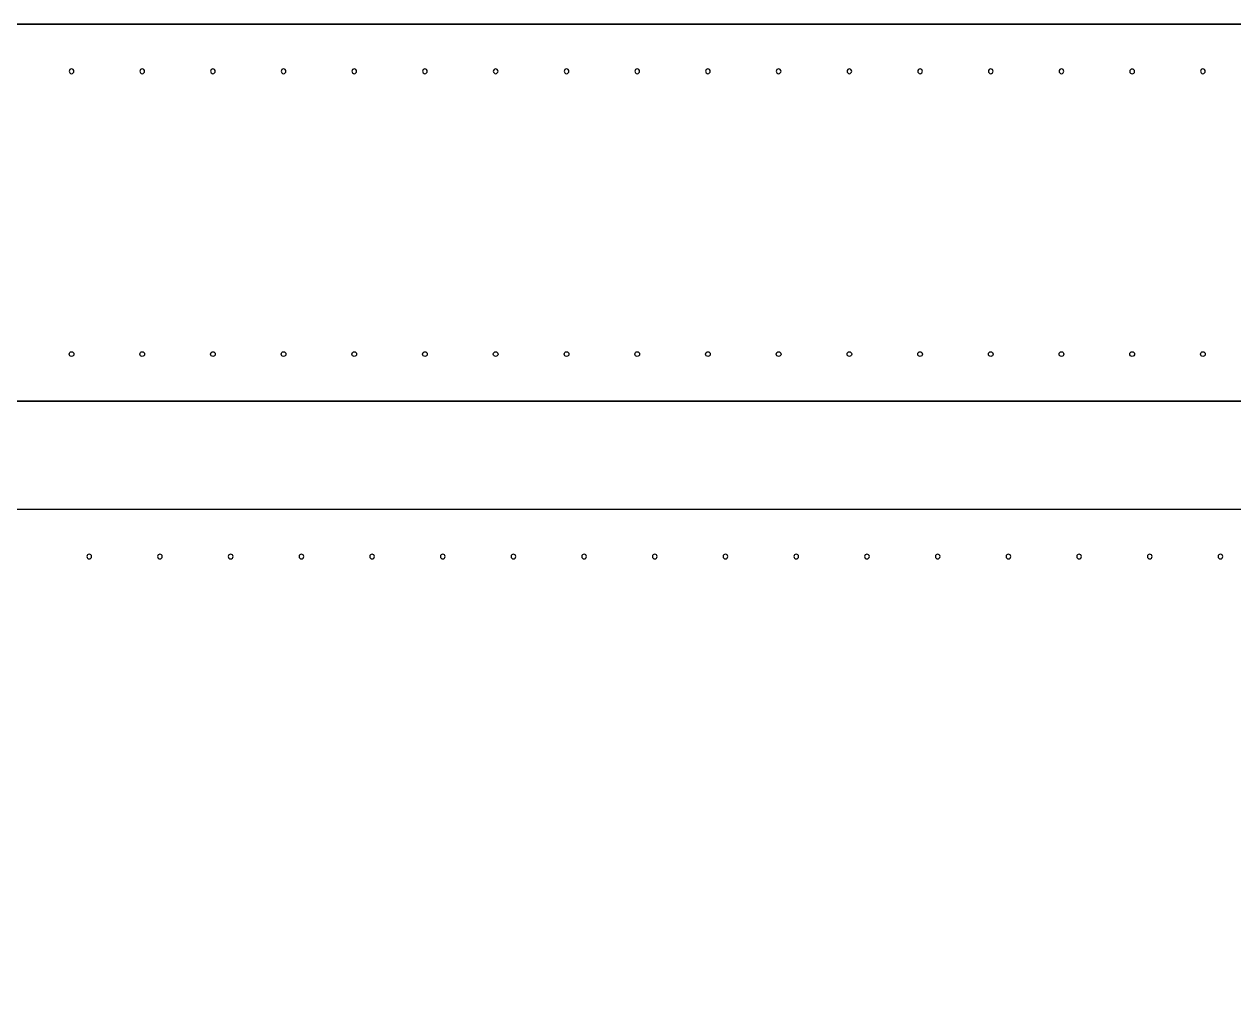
# Model space of a CAD drawing. Extents: x 21 to 1186, y -416 to -7.
# Drawn here: x 660.4 to 788.7, y -109.2 to -7 of the extents above; entities that cross this region are included whole.
import ezdxf

# ---------------------------------------------------------------- set-up
doc = ezdxf.new("R2010")
doc.units = 0
doc.header["$MEASUREMENT"] = 0
doc.layers.add('CORK_OR_OUTER', color=7, linetype='CONTINUOUS')
doc.layers.add('WOOL_FELT_OR_INNER', color=7, linetype='CONTINUOUS')

# ---------------------------------------------------------------- blocks, each defined once
blk = doc.blocks.new('BLOCK_2')
at = {"layer": 'CORK_OR_OUTER', "color": 1}
blk.add_open_spline([(569.74, -388.44), (569.74, -388.44), (569.74, -388.44), (569.74, -388.44), (558.7, -388.44), (549.74, -379.3), (549.74, -368.25), (549.74, -368.25), (549.75, -368.25), (549.75, -368.25), (549.75, -368.25), (549.74, -368.25), (549.74, -368.25), (549.74, -368.25), (549.75, -78.63), (549.75, -78.63), (549.75, -78.63), (549.74, -78.63), (549.74, -78.63), (549.74, -67.58), (558.7, -58.44), (569.74, -58.44), (569.74, -58.44), (569.74, -58.44), (569.74, -58.44), (569.74, -58.44), (779.75, -58.44), (779.75, -58.44), (779.75, -58.44), (819.75, -58.44), (819.75, -58.44), (819.75, -58.44), (909.75, -58.44), (909.75, -58.44), (931.84, -58.44), (949.75, -76.35), (949.75, -98.44), (949.75, -98.44), (949.75, -348.44), (949.75, -348.44), (949.75, -370.53), (931.84, -388.44), (909.75, -388.44), (909.75, -388.44), (819.75, -388.44), (819.75, -388.44), (819.75, -388.44), (779.75, -388.44), (779.75, -388.44), (779.75, -388.44), (569.74, -388.44), (569.74, -388.44)], degree=3, knots=[0, 0, 0, 0, 1, 1, 1, 2, 2, 2, 3, 3, 3, 4, 4, 4, 5, 5, 5, 6, 6, 6, 7, 7, 7, 8, 8, 8, 9, 9, 9, 10, 10, 10, 11, 11, 11, 12, 12, 12, 13, 13, 13, 14, 14, 14, 15, 15, 15, 16, 16, 16, 17, 17, 17, 17], dxfattribs=at)
at = {"layer": 'CORK_OR_OUTER', "color": 223}
for points in [[(667.53, -63.44), (667.53, -63.58), (667.41, -63.69), (667.28, -63.69), (667.14, -63.69), (667.03, -63.58), (667.03, -63.44), (667.03, -63.3), (667.14, -63.19), (667.28, -63.19), (667.41, -63.19), (667.53, -63.3), (667.53, -63.44)], [(675.03, -63.44), (675.03, -63.58), (674.92, -63.69), (674.78, -63.69), (674.64, -63.69), (674.53, -63.58), (674.53, -63.44), (674.53, -63.3), (674.64, -63.19), (674.78, -63.19), (674.92, -63.19), (675.03, -63.3), (675.03, -63.44)], [(682.53, -63.44), (682.53, -63.58), (682.42, -63.69), (682.28, -63.69), (682.14, -63.69), (682.03, -63.58), (682.03, -63.44), (682.03, -63.3), (682.14, -63.19), (682.28, -63.19), (682.42, -63.19), (682.53, -63.3), (682.53, -63.44)], [(690.03, -63.44), (690.03, -63.58), (689.92, -63.69), (689.78, -63.69), (689.64, -63.69), (689.53, -63.58), (689.53, -63.44), (689.53, -63.3), (689.64, -63.19), (689.78, -63.19), (689.92, -63.19), (690.03, -63.3), (690.03, -63.44)], [(697.53, -63.44), (697.53, -63.58), (697.42, -63.69), (697.28, -63.69), (697.14, -63.69), (697.03, -63.58), (697.03, -63.44), (697.03, -63.3), (697.14, -63.19), (697.28, -63.19), (697.42, -63.19), (697.53, -63.3), (697.53, -63.44)], [(705.03, -63.44), (705.03, -63.58), (704.92, -63.69), (704.78, -63.69), (704.64, -63.69), (704.53, -63.58), (704.53, -63.44), (704.53, -63.3), (704.64, -63.19), (704.78, -63.19), (704.92, -63.19), (705.03, -63.3), (705.03, -63.44)], [(712.52, -63.44), (712.52, -63.58), (712.41, -63.69), (712.27, -63.69), (712.14, -63.69), (712.02, -63.58), (712.02, -63.44), (712.02, -63.3), (712.14, -63.19), (712.27, -63.19), (712.41, -63.19), (712.52, -63.3), (712.52, -63.44)], [(720.02, -63.44), (720.02, -63.58), (719.91, -63.69), (719.77, -63.69), (719.63, -63.69), (719.52, -63.58), (719.52, -63.44), (719.52, -63.3), (719.63, -63.19), (719.77, -63.19), (719.91, -63.19), (720.02, -63.3), (720.02, -63.44)], [(727.52, -63.44), (727.52, -63.58), (727.41, -63.69), (727.27, -63.69), (727.13, -63.69), (727.02, -63.58), (727.02, -63.44), (727.02, -63.3), (727.13, -63.19), (727.27, -63.19), (727.41, -63.19), (727.52, -63.3), (727.52, -63.44)], [(735.02, -63.44), (735.02, -63.58), (734.91, -63.69), (734.77, -63.69), (734.63, -63.69), (734.52, -63.58), (734.52, -63.44), (734.52, -63.3), (734.63, -63.19), (734.77, -63.19), (734.91, -63.19), (735.02, -63.3), (735.02, -63.44)], [(742.52, -63.44), (742.52, -63.58), (742.41, -63.69), (742.27, -63.69), (742.13, -63.69), (742.02, -63.58), (742.02, -63.44), (742.02, -63.3), (742.13, -63.19), (742.27, -63.19), (742.41, -63.19), (742.52, -63.3), (742.52, -63.44)], [(750.03, -63.44), (750.03, -63.58), (749.91, -63.69), (749.78, -63.69), (749.64, -63.69), (749.53, -63.58), (749.53, -63.44), (749.53, -63.3), (749.64, -63.19), (749.78, -63.19), (749.91, -63.19), (750.03, -63.3), (750.03, -63.44)], [(757.53, -63.44), (757.53, -63.58), (757.41, -63.69), (757.28, -63.69), (757.14, -63.69), (757.03, -63.58), (757.03, -63.44), (757.03, -63.3), (757.14, -63.19), (757.28, -63.19), (757.41, -63.19), (757.53, -63.3), (757.53, -63.44)], [(765.03, -63.44), (765.03, -63.58), (764.91, -63.69), (764.78, -63.69), (764.64, -63.69), (764.53, -63.58), (764.53, -63.44), (764.53, -63.3), (764.64, -63.19), (764.78, -63.19), (764.91, -63.19), (765.03, -63.3), (765.03, -63.44)], [(772.53, -63.44), (772.53, -63.58), (772.41, -63.69), (772.28, -63.69), (772.14, -63.69), (772.03, -63.58), (772.03, -63.44), (772.03, -63.3), (772.14, -63.19), (772.28, -63.19), (772.41, -63.19), (772.53, -63.3), (772.53, -63.44)], [(780.02, -63.44), (780.02, -63.58), (779.91, -63.69), (779.77, -63.69), (779.64, -63.69), (779.52, -63.58), (779.52, -63.44), (779.52, -63.3), (779.64, -63.19), (779.77, -63.19), (779.91, -63.19), (780.02, -63.3), (780.02, -63.44)], [(787.52, -63.44), (787.52, -63.58), (787.41, -63.69), (787.27, -63.69), (787.14, -63.69), (787.02, -63.58), (787.02, -63.44), (787.02, -63.3), (787.14, -63.19), (787.27, -63.19), (787.41, -63.19), (787.52, -63.3), (787.52, -63.44)]]:
    blk.add_open_spline(points, degree=3, knots=[0, 0, 0, 0, 1, 1, 1, 2, 2, 2, 3, 3, 3, 4, 4, 4, 4], dxfattribs=at)
blk = doc.blocks.new('BLOCK_8')
at = {"layer": 'WOOL_FELT_OR_INNER', "color": 1}
blk.add_open_spline([(569.74, -388.44), (569.74, -388.44), (569.74, -388.44), (569.74, -388.44), (558.7, -388.44), (549.74, -379.3), (549.74, -368.25), (549.74, -368.25), (549.75, -368.25), (549.75, -368.25), (549.75, -368.25), (549.74, -368.25), (549.74, -368.25), (549.74, -368.25), (549.75, -78.63), (549.75, -78.63), (549.75, -78.63), (549.74, -78.63), (549.74, -78.63), (549.74, -67.58), (558.7, -58.44), (569.74, -58.44), (569.74, -58.44), (569.74, -58.44), (569.74, -58.44), (569.74, -58.44), (779.75, -58.44), (779.75, -58.44), (779.75, -58.44), (819.75, -58.44), (819.75, -58.44), (819.75, -58.44), (909.75, -58.44), (909.75, -58.44), (931.84, -58.44), (949.75, -76.35), (949.75, -98.44), (949.75, -98.44), (949.75, -348.44), (949.75, -348.44), (949.75, -370.53), (931.84, -388.44), (909.75, -388.44), (909.75, -388.44), (819.75, -388.44), (819.75, -388.44), (819.75, -388.44), (779.75, -388.44), (779.75, -388.44), (779.75, -388.44), (569.74, -388.44), (569.74, -388.44)], degree=3, knots=[0, 0, 0, 0, 1, 1, 1, 2, 2, 2, 3, 3, 3, 4, 4, 4, 5, 5, 5, 6, 6, 6, 7, 7, 7, 8, 8, 8, 9, 9, 9, 10, 10, 10, 11, 11, 11, 12, 12, 12, 13, 13, 13, 14, 14, 14, 15, 15, 15, 16, 16, 16, 17, 17, 17, 17], dxfattribs=at)
at = {"layer": 'WOOL_FELT_OR_INNER', "color": 223}
for points in [[(667.53, -63.44), (667.53, -63.58), (667.41, -63.69), (667.28, -63.69), (667.14, -63.69), (667.03, -63.58), (667.03, -63.44), (667.03, -63.3), (667.14, -63.19), (667.28, -63.19), (667.41, -63.19), (667.53, -63.3), (667.53, -63.44)], [(675.03, -63.44), (675.03, -63.58), (674.92, -63.69), (674.78, -63.69), (674.64, -63.69), (674.53, -63.58), (674.53, -63.44), (674.53, -63.3), (674.64, -63.19), (674.78, -63.19), (674.92, -63.19), (675.03, -63.3), (675.03, -63.44)], [(682.53, -63.44), (682.53, -63.58), (682.42, -63.69), (682.28, -63.69), (682.14, -63.69), (682.03, -63.58), (682.03, -63.44), (682.03, -63.3), (682.14, -63.19), (682.28, -63.19), (682.42, -63.19), (682.53, -63.3), (682.53, -63.44)], [(690.03, -63.44), (690.03, -63.58), (689.92, -63.69), (689.78, -63.69), (689.64, -63.69), (689.53, -63.58), (689.53, -63.44), (689.53, -63.3), (689.64, -63.19), (689.78, -63.19), (689.92, -63.19), (690.03, -63.3), (690.03, -63.44)], [(697.53, -63.44), (697.53, -63.58), (697.42, -63.69), (697.28, -63.69), (697.14, -63.69), (697.03, -63.58), (697.03, -63.44), (697.03, -63.3), (697.14, -63.19), (697.28, -63.19), (697.42, -63.19), (697.53, -63.3), (697.53, -63.44)], [(705.03, -63.44), (705.03, -63.58), (704.92, -63.69), (704.78, -63.69), (704.64, -63.69), (704.53, -63.58), (704.53, -63.44), (704.53, -63.3), (704.64, -63.19), (704.78, -63.19), (704.92, -63.19), (705.03, -63.3), (705.03, -63.44)], [(712.52, -63.44), (712.52, -63.58), (712.41, -63.69), (712.27, -63.69), (712.14, -63.69), (712.02, -63.58), (712.02, -63.44), (712.02, -63.3), (712.14, -63.19), (712.27, -63.19), (712.41, -63.19), (712.52, -63.3), (712.52, -63.44)], [(720.02, -63.44), (720.02, -63.58), (719.91, -63.69), (719.77, -63.69), (719.63, -63.69), (719.52, -63.58), (719.52, -63.44), (719.52, -63.3), (719.63, -63.19), (719.77, -63.19), (719.91, -63.19), (720.02, -63.3), (720.02, -63.44)], [(727.52, -63.44), (727.52, -63.58), (727.41, -63.69), (727.27, -63.69), (727.13, -63.69), (727.02, -63.58), (727.02, -63.44), (727.02, -63.3), (727.13, -63.19), (727.27, -63.19), (727.41, -63.19), (727.52, -63.3), (727.52, -63.44)], [(735.02, -63.44), (735.02, -63.58), (734.91, -63.69), (734.77, -63.69), (734.63, -63.69), (734.52, -63.58), (734.52, -63.44), (734.52, -63.3), (734.63, -63.19), (734.77, -63.19), (734.91, -63.19), (735.02, -63.3), (735.02, -63.44)], [(742.52, -63.44), (742.52, -63.58), (742.41, -63.69), (742.27, -63.69), (742.13, -63.69), (742.02, -63.58), (742.02, -63.44), (742.02, -63.3), (742.13, -63.19), (742.27, -63.19), (742.41, -63.19), (742.52, -63.3), (742.52, -63.44)], [(750.03, -63.44), (750.03, -63.58), (749.91, -63.69), (749.78, -63.69), (749.64, -63.69), (749.53, -63.58), (749.53, -63.44), (749.53, -63.3), (749.64, -63.19), (749.78, -63.19), (749.91, -63.19), (750.03, -63.3), (750.03, -63.44)], [(757.53, -63.44), (757.53, -63.58), (757.41, -63.69), (757.28, -63.69), (757.14, -63.69), (757.03, -63.58), (757.03, -63.44), (757.03, -63.3), (757.14, -63.19), (757.28, -63.19), (757.41, -63.19), (757.53, -63.3), (757.53, -63.44)], [(765.03, -63.44), (765.03, -63.58), (764.91, -63.69), (764.78, -63.69), (764.64, -63.69), (764.53, -63.58), (764.53, -63.44), (764.53, -63.3), (764.64, -63.19), (764.78, -63.19), (764.91, -63.19), (765.03, -63.3), (765.03, -63.44)], [(772.53, -63.44), (772.53, -63.58), (772.41, -63.69), (772.28, -63.69), (772.14, -63.69), (772.03, -63.58), (772.03, -63.44), (772.03, -63.3), (772.14, -63.19), (772.28, -63.19), (772.41, -63.19), (772.53, -63.3), (772.53, -63.44)], [(780.02, -63.44), (780.02, -63.58), (779.91, -63.69), (779.77, -63.69), (779.64, -63.69), (779.52, -63.58), (779.52, -63.44), (779.52, -63.3), (779.64, -63.19), (779.77, -63.19), (779.91, -63.19), (780.02, -63.3), (780.02, -63.44)], [(787.52, -63.44), (787.52, -63.58), (787.41, -63.69), (787.27, -63.69), (787.14, -63.69), (787.02, -63.58), (787.02, -63.44), (787.02, -63.3), (787.14, -63.19), (787.27, -63.19), (787.41, -63.19), (787.52, -63.3), (787.52, -63.44)]]:
    blk.add_open_spline(points, degree=3, knots=[0, 0, 0, 0, 1, 1, 1, 2, 2, 2, 3, 3, 3, 4, 4, 4, 4], dxfattribs=at)

msp = doc.modelspace()

# ---------------------------------------------------------------- linework, layer by layer
at = {"layer": 'CORK_OR_OUTER', "color": 83}
for points in [[(1181.63, -46.97), (420.52, -46.97), (420.52, -6.97), (1181.63, -6.97), (1181.63, -46.97)], [(1181.63, -6.97), (420.52, -6.97), (420.52, -46.97), (1181.63, -46.97), (1181.63, -6.97)]]:
    msp.add_lwpolyline(points, dxfattribs=at)
at = {"layer": 'CORK_OR_OUTER', "color": 1}
for points in [[(665.15, -11.97), (665.15, -11.83), (665.26, -11.72), (665.4, -11.72), (665.54, -11.72), (665.65, -11.83), (665.65, -11.97), (665.65, -12.11), (665.54, -12.22), (665.4, -12.22), (665.26, -12.22), (665.15, -12.11), (665.15, -11.97)], [(672.65, -11.97), (672.65, -11.83), (672.76, -11.72), (672.9, -11.72), (673.04, -11.72), (673.15, -11.83), (673.15, -11.97), (673.15, -12.11), (673.04, -12.22), (672.9, -12.22), (672.76, -12.22), (672.65, -12.11), (672.65, -11.97)], [(680.15, -11.97), (680.15, -11.83), (680.26, -11.72), (680.4, -11.72), (680.54, -11.72), (680.65, -11.83), (680.65, -11.97), (680.65, -12.11), (680.54, -12.22), (680.4, -12.22), (680.26, -12.22), (680.15, -12.11), (680.15, -11.97)], [(687.64, -11.97), (687.64, -11.83), (687.76, -11.72), (687.89, -11.72), (688.03, -11.72), (688.14, -11.83), (688.14, -11.97), (688.14, -12.11), (688.03, -12.22), (687.89, -12.22), (687.76, -12.22), (687.64, -12.11), (687.64, -11.97)], [(695.14, -11.97), (695.14, -11.83), (695.26, -11.72), (695.39, -11.72), (695.53, -11.72), (695.64, -11.83), (695.64, -11.97), (695.64, -12.11), (695.53, -12.22), (695.39, -12.22), (695.26, -12.22), (695.14, -12.11), (695.14, -11.97)], [(702.64, -11.97), (702.64, -11.83), (702.76, -11.72), (702.89, -11.72), (703.03, -11.72), (703.14, -11.83), (703.14, -11.97), (703.14, -12.11), (703.03, -12.22), (702.89, -12.22), (702.76, -12.22), (702.64, -12.11), (702.64, -11.97)], [(710.14, -11.97), (710.14, -11.83), (710.26, -11.72), (710.39, -11.72), (710.53, -11.72), (710.64, -11.83), (710.64, -11.97), (710.64, -12.11), (710.53, -12.22), (710.39, -12.22), (710.26, -12.22), (710.14, -12.11), (710.14, -11.97)], [(717.66, -11.97), (717.66, -11.83), (717.77, -11.72), (717.91, -11.72), (718.05, -11.72), (718.16, -11.83), (718.16, -11.97), (718.16, -12.11), (718.05, -12.22), (717.91, -12.22), (717.77, -12.22), (717.66, -12.11), (717.66, -11.97)], [(725.16, -11.97), (725.16, -11.83), (725.27, -11.72), (725.41, -11.72), (725.55, -11.72), (725.66, -11.83), (725.66, -11.97), (725.66, -12.11), (725.55, -12.22), (725.41, -12.22), (725.27, -12.22), (725.16, -12.11), (725.16, -11.97)], [(732.66, -11.97), (732.66, -11.83), (732.77, -11.72), (732.91, -11.72), (733.05, -11.72), (733.16, -11.83), (733.16, -11.97), (733.16, -12.11), (733.05, -12.22), (732.91, -12.22), (732.77, -12.22), (732.66, -12.11), (732.66, -11.97)], [(740.16, -11.97), (740.16, -11.83), (740.27, -11.72), (740.41, -11.72), (740.54, -11.72), (740.66, -11.83), (740.66, -11.97), (740.66, -12.11), (740.54, -12.22), (740.41, -12.22), (740.27, -12.22), (740.16, -12.11), (740.16, -11.97)], [(747.66, -11.97), (747.66, -11.83), (747.77, -11.72), (747.91, -11.72), (748.04, -11.72), (748.16, -11.83), (748.16, -11.97), (748.16, -12.11), (748.04, -12.22), (747.91, -12.22), (747.77, -12.22), (747.66, -12.11), (747.66, -11.97)], [(755.16, -11.97), (755.16, -11.83), (755.27, -11.72), (755.41, -11.72), (755.54, -11.72), (755.66, -11.83), (755.66, -11.97), (755.66, -12.11), (755.54, -12.22), (755.41, -12.22), (755.27, -12.22), (755.16, -12.11), (755.16, -11.97)], [(762.66, -11.97), (762.66, -11.83), (762.77, -11.72), (762.91, -11.72), (763.04, -11.72), (763.16, -11.83), (763.16, -11.97), (763.16, -12.11), (763.04, -12.22), (762.91, -12.22), (762.77, -12.22), (762.66, -12.11), (762.66, -11.97)], [(770.16, -11.97), (770.16, -11.83), (770.27, -11.72), (770.41, -11.72), (770.55, -11.72), (770.66, -11.83), (770.66, -11.97), (770.66, -12.11), (770.55, -12.22), (770.41, -12.22), (770.27, -12.22), (770.16, -12.11), (770.16, -11.97)], [(777.66, -11.98), (777.66, -11.84), (777.77, -11.73), (777.91, -11.73), (778.05, -11.73), (778.16, -11.84), (778.16, -11.98), (778.16, -12.12), (778.05, -12.23), (777.91, -12.23), (777.77, -12.23), (777.66, -12.12), (777.66, -11.98)], [(785.16, -11.97), (785.16, -11.83), (785.27, -11.72), (785.41, -11.72), (785.55, -11.72), (785.66, -11.83), (785.66, -11.97), (785.66, -12.11), (785.55, -12.22), (785.41, -12.22), (785.27, -12.22), (785.16, -12.11), (785.16, -11.97)], [(665.15, -41.97), (665.15, -42.11), (665.26, -42.22), (665.4, -42.22), (665.54, -42.22), (665.65, -42.11), (665.65, -41.97), (665.65, -41.83), (665.54, -41.72), (665.4, -41.72), (665.26, -41.72), (665.15, -41.83), (665.15, -41.97)], [(672.65, -41.97), (672.65, -42.11), (672.76, -42.22), (672.9, -42.22), (673.04, -42.22), (673.15, -42.11), (673.15, -41.97), (673.15, -41.83), (673.04, -41.72), (672.9, -41.72), (672.76, -41.72), (672.65, -41.83), (672.65, -41.97)], [(680.15, -41.97), (680.15, -42.11), (680.26, -42.22), (680.4, -42.22), (680.54, -42.22), (680.65, -42.11), (680.65, -41.97), (680.65, -41.83), (680.54, -41.72), (680.4, -41.72), (680.26, -41.72), (680.15, -41.83), (680.15, -41.97)], [(687.64, -41.97), (687.64, -42.11), (687.76, -42.22), (687.89, -42.22), (688.03, -42.22), (688.14, -42.11), (688.14, -41.97), (688.14, -41.83), (688.03, -41.72), (687.89, -41.72), (687.76, -41.72), (687.64, -41.83), (687.64, -41.97)], [(695.14, -41.97), (695.14, -42.11), (695.26, -42.22), (695.39, -42.22), (695.53, -42.22), (695.64, -42.11), (695.64, -41.97), (695.64, -41.83), (695.53, -41.72), (695.39, -41.72), (695.26, -41.72), (695.14, -41.83), (695.14, -41.97)], [(702.64, -41.97), (702.64, -42.11), (702.76, -42.22), (702.89, -42.22), (703.03, -42.22), (703.14, -42.11), (703.14, -41.97), (703.14, -41.83), (703.03, -41.72), (702.89, -41.72), (702.76, -41.72), (702.64, -41.83), (702.64, -41.97)], [(710.14, -41.97), (710.14, -42.11), (710.26, -42.22), (710.39, -42.22), (710.53, -42.22), (710.64, -42.11), (710.64, -41.97), (710.64, -41.83), (710.53, -41.72), (710.39, -41.72), (710.26, -41.72), (710.14, -41.83), (710.14, -41.97)], [(717.66, -41.97), (717.66, -42.11), (717.77, -42.22), (717.91, -42.22), (718.05, -42.22), (718.16, -42.11), (718.16, -41.97), (718.16, -41.83), (718.05, -41.72), (717.91, -41.72), (717.77, -41.72), (717.66, -41.83), (717.66, -41.97)], [(725.16, -41.97), (725.16, -42.11), (725.27, -42.22), (725.41, -42.22), (725.55, -42.22), (725.66, -42.11), (725.66, -41.97), (725.66, -41.83), (725.55, -41.72), (725.41, -41.72), (725.27, -41.72), (725.16, -41.83), (725.16, -41.97)], [(732.66, -41.97), (732.66, -42.11), (732.77, -42.22), (732.91, -42.22), (733.05, -42.22), (733.16, -42.11), (733.16, -41.97), (733.16, -41.83), (733.05, -41.72), (732.91, -41.72), (732.77, -41.72), (732.66, -41.83), (732.66, -41.97)], [(740.16, -41.97), (740.16, -42.11), (740.27, -42.22), (740.41, -42.22), (740.54, -42.22), (740.66, -42.11), (740.66, -41.97), (740.66, -41.83), (740.54, -41.72), (740.41, -41.72), (740.27, -41.72), (740.16, -41.83), (740.16, -41.97)], [(747.66, -41.97), (747.66, -42.11), (747.77, -42.22), (747.91, -42.22), (748.04, -42.22), (748.16, -42.11), (748.16, -41.97), (748.16, -41.83), (748.04, -41.72), (747.91, -41.72), (747.77, -41.72), (747.66, -41.83), (747.66, -41.97)], [(755.16, -41.97), (755.16, -42.11), (755.27, -42.22), (755.41, -42.22), (755.54, -42.22), (755.66, -42.11), (755.66, -41.97), (755.66, -41.83), (755.54, -41.72), (755.41, -41.72), (755.27, -41.72), (755.16, -41.83), (755.16, -41.97)], [(762.66, -41.97), (762.66, -42.11), (762.77, -42.22), (762.91, -42.22), (763.04, -42.22), (763.16, -42.11), (763.16, -41.97), (763.16, -41.83), (763.04, -41.72), (762.91, -41.72), (762.77, -41.72), (762.66, -41.83), (762.66, -41.97)], [(770.16, -41.97), (770.16, -42.11), (770.27, -42.22), (770.41, -42.22), (770.55, -42.22), (770.66, -42.11), (770.66, -41.97), (770.66, -41.83), (770.55, -41.72), (770.41, -41.72), (770.27, -41.72), (770.16, -41.83), (770.16, -41.97)], [(777.66, -41.96), (777.66, -42.1), (777.77, -42.21), (777.91, -42.21), (778.05, -42.21), (778.16, -42.1), (778.16, -41.96), (778.16, -41.82), (778.05, -41.71), (777.91, -41.71), (777.77, -41.71), (777.66, -41.82), (777.66, -41.96)], [(785.16, -41.97), (785.16, -42.11), (785.27, -42.22), (785.41, -42.22), (785.55, -42.22), (785.66, -42.11), (785.66, -41.97), (785.66, -41.83), (785.55, -41.72), (785.41, -41.72), (785.27, -41.72), (785.16, -41.83), (785.16, -41.97)]]:
    msp.add_open_spline(points, degree=3, knots=[0, 0, 0, 0, 1, 1, 1, 2, 2, 2, 3, 3, 3, 4, 4, 4, 4], dxfattribs=at)
at = {"layer": 'WOOL_FELT_OR_INNER', "color": 83}
for points in [[(1181.63, -46.97), (420.52, -46.97), (420.52, -6.97), (1181.63, -6.97), (1181.63, -46.97)], [(1181.63, -6.97), (420.52, -6.97), (420.52, -46.97), (1181.63, -46.97), (1181.63, -6.97)]]:
    msp.add_lwpolyline(points, dxfattribs=at)
at = {"layer": 'WOOL_FELT_OR_INNER', "color": 1}
for points in [[(665.15, -11.97), (665.15, -11.83), (665.26, -11.72), (665.4, -11.72), (665.54, -11.72), (665.65, -11.83), (665.65, -11.97), (665.65, -12.11), (665.54, -12.22), (665.4, -12.22), (665.26, -12.22), (665.15, -12.11), (665.15, -11.97)], [(672.65, -11.97), (672.65, -11.83), (672.76, -11.72), (672.9, -11.72), (673.04, -11.72), (673.15, -11.83), (673.15, -11.97), (673.15, -12.11), (673.04, -12.22), (672.9, -12.22), (672.76, -12.22), (672.65, -12.11), (672.65, -11.97)], [(680.15, -11.97), (680.15, -11.83), (680.26, -11.72), (680.4, -11.72), (680.54, -11.72), (680.65, -11.83), (680.65, -11.97), (680.65, -12.11), (680.54, -12.22), (680.4, -12.22), (680.26, -12.22), (680.15, -12.11), (680.15, -11.97)], [(687.64, -11.97), (687.64, -11.83), (687.76, -11.72), (687.89, -11.72), (688.03, -11.72), (688.14, -11.83), (688.14, -11.97), (688.14, -12.11), (688.03, -12.22), (687.89, -12.22), (687.76, -12.22), (687.64, -12.11), (687.64, -11.97)], [(695.14, -11.97), (695.14, -11.83), (695.26, -11.72), (695.39, -11.72), (695.53, -11.72), (695.64, -11.83), (695.64, -11.97), (695.64, -12.11), (695.53, -12.22), (695.39, -12.22), (695.26, -12.22), (695.14, -12.11), (695.14, -11.97)], [(702.64, -11.97), (702.64, -11.83), (702.76, -11.72), (702.89, -11.72), (703.03, -11.72), (703.14, -11.83), (703.14, -11.97), (703.14, -12.11), (703.03, -12.22), (702.89, -12.22), (702.76, -12.22), (702.64, -12.11), (702.64, -11.97)], [(710.14, -11.97), (710.14, -11.83), (710.26, -11.72), (710.39, -11.72), (710.53, -11.72), (710.64, -11.83), (710.64, -11.97), (710.64, -12.11), (710.53, -12.22), (710.39, -12.22), (710.26, -12.22), (710.14, -12.11), (710.14, -11.97)], [(717.66, -11.97), (717.66, -11.83), (717.77, -11.72), (717.91, -11.72), (718.05, -11.72), (718.16, -11.83), (718.16, -11.97), (718.16, -12.11), (718.05, -12.22), (717.91, -12.22), (717.77, -12.22), (717.66, -12.11), (717.66, -11.97)], [(725.16, -11.97), (725.16, -11.83), (725.27, -11.72), (725.41, -11.72), (725.55, -11.72), (725.66, -11.83), (725.66, -11.97), (725.66, -12.11), (725.55, -12.22), (725.41, -12.22), (725.27, -12.22), (725.16, -12.11), (725.16, -11.97)], [(732.66, -11.97), (732.66, -11.83), (732.77, -11.72), (732.91, -11.72), (733.05, -11.72), (733.16, -11.83), (733.16, -11.97), (733.16, -12.11), (733.05, -12.22), (732.91, -12.22), (732.77, -12.22), (732.66, -12.11), (732.66, -11.97)], [(740.16, -11.97), (740.16, -11.83), (740.27, -11.72), (740.41, -11.72), (740.54, -11.72), (740.66, -11.83), (740.66, -11.97), (740.66, -12.11), (740.54, -12.22), (740.41, -12.22), (740.27, -12.22), (740.16, -12.11), (740.16, -11.97)], [(747.66, -11.97), (747.66, -11.83), (747.77, -11.72), (747.91, -11.72), (748.04, -11.72), (748.16, -11.83), (748.16, -11.97), (748.16, -12.11), (748.04, -12.22), (747.91, -12.22), (747.77, -12.22), (747.66, -12.11), (747.66, -11.97)], [(755.16, -11.97), (755.16, -11.83), (755.27, -11.72), (755.41, -11.72), (755.54, -11.72), (755.66, -11.83), (755.66, -11.97), (755.66, -12.11), (755.54, -12.22), (755.41, -12.22), (755.27, -12.22), (755.16, -12.11), (755.16, -11.97)], [(762.66, -11.97), (762.66, -11.83), (762.77, -11.72), (762.91, -11.72), (763.04, -11.72), (763.16, -11.83), (763.16, -11.97), (763.16, -12.11), (763.04, -12.22), (762.91, -12.22), (762.77, -12.22), (762.66, -12.11), (762.66, -11.97)], [(770.16, -11.97), (770.16, -11.83), (770.27, -11.72), (770.41, -11.72), (770.55, -11.72), (770.66, -11.83), (770.66, -11.97), (770.66, -12.11), (770.55, -12.22), (770.41, -12.22), (770.27, -12.22), (770.16, -12.11), (770.16, -11.97)], [(777.66, -11.98), (777.66, -11.84), (777.77, -11.73), (777.91, -11.73), (778.05, -11.73), (778.16, -11.84), (778.16, -11.98), (778.16, -12.12), (778.05, -12.23), (777.91, -12.23), (777.77, -12.23), (777.66, -12.12), (777.66, -11.98)], [(785.16, -11.97), (785.16, -11.83), (785.27, -11.72), (785.41, -11.72), (785.55, -11.72), (785.66, -11.83), (785.66, -11.97), (785.66, -12.11), (785.55, -12.22), (785.41, -12.22), (785.27, -12.22), (785.16, -12.11), (785.16, -11.97)], [(665.15, -41.97), (665.15, -42.11), (665.26, -42.22), (665.4, -42.22), (665.54, -42.22), (665.65, -42.11), (665.65, -41.97), (665.65, -41.83), (665.54, -41.72), (665.4, -41.72), (665.26, -41.72), (665.15, -41.83), (665.15, -41.97)], [(672.65, -41.97), (672.65, -42.11), (672.76, -42.22), (672.9, -42.22), (673.04, -42.22), (673.15, -42.11), (673.15, -41.97), (673.15, -41.83), (673.04, -41.72), (672.9, -41.72), (672.76, -41.72), (672.65, -41.83), (672.65, -41.97)], [(680.15, -41.97), (680.15, -42.11), (680.26, -42.22), (680.4, -42.22), (680.54, -42.22), (680.65, -42.11), (680.65, -41.97), (680.65, -41.83), (680.54, -41.72), (680.4, -41.72), (680.26, -41.72), (680.15, -41.83), (680.15, -41.97)], [(687.64, -41.97), (687.64, -42.11), (687.76, -42.22), (687.89, -42.22), (688.03, -42.22), (688.14, -42.11), (688.14, -41.97), (688.14, -41.83), (688.03, -41.72), (687.89, -41.72), (687.76, -41.72), (687.64, -41.83), (687.64, -41.97)], [(695.14, -41.97), (695.14, -42.11), (695.26, -42.22), (695.39, -42.22), (695.53, -42.22), (695.64, -42.11), (695.64, -41.97), (695.64, -41.83), (695.53, -41.72), (695.39, -41.72), (695.26, -41.72), (695.14, -41.83), (695.14, -41.97)], [(702.64, -41.97), (702.64, -42.11), (702.76, -42.22), (702.89, -42.22), (703.03, -42.22), (703.14, -42.11), (703.14, -41.97), (703.14, -41.83), (703.03, -41.72), (702.89, -41.72), (702.76, -41.72), (702.64, -41.83), (702.64, -41.97)], [(710.14, -41.97), (710.14, -42.11), (710.26, -42.22), (710.39, -42.22), (710.53, -42.22), (710.64, -42.11), (710.64, -41.97), (710.64, -41.83), (710.53, -41.72), (710.39, -41.72), (710.26, -41.72), (710.14, -41.83), (710.14, -41.97)], [(717.66, -41.97), (717.66, -42.11), (717.77, -42.22), (717.91, -42.22), (718.05, -42.22), (718.16, -42.11), (718.16, -41.97), (718.16, -41.83), (718.05, -41.72), (717.91, -41.72), (717.77, -41.72), (717.66, -41.83), (717.66, -41.97)], [(725.16, -41.97), (725.16, -42.11), (725.27, -42.22), (725.41, -42.22), (725.55, -42.22), (725.66, -42.11), (725.66, -41.97), (725.66, -41.83), (725.55, -41.72), (725.41, -41.72), (725.27, -41.72), (725.16, -41.83), (725.16, -41.97)], [(732.66, -41.97), (732.66, -42.11), (732.77, -42.22), (732.91, -42.22), (733.05, -42.22), (733.16, -42.11), (733.16, -41.97), (733.16, -41.83), (733.05, -41.72), (732.91, -41.72), (732.77, -41.72), (732.66, -41.83), (732.66, -41.97)], [(740.16, -41.97), (740.16, -42.11), (740.27, -42.22), (740.41, -42.22), (740.54, -42.22), (740.66, -42.11), (740.66, -41.97), (740.66, -41.83), (740.54, -41.72), (740.41, -41.72), (740.27, -41.72), (740.16, -41.83), (740.16, -41.97)], [(747.66, -41.97), (747.66, -42.11), (747.77, -42.22), (747.91, -42.22), (748.04, -42.22), (748.16, -42.11), (748.16, -41.97), (748.16, -41.83), (748.04, -41.72), (747.91, -41.72), (747.77, -41.72), (747.66, -41.83), (747.66, -41.97)], [(755.16, -41.97), (755.16, -42.11), (755.27, -42.22), (755.41, -42.22), (755.54, -42.22), (755.66, -42.11), (755.66, -41.97), (755.66, -41.83), (755.54, -41.72), (755.41, -41.72), (755.27, -41.72), (755.16, -41.83), (755.16, -41.97)], [(762.66, -41.97), (762.66, -42.11), (762.77, -42.22), (762.91, -42.22), (763.04, -42.22), (763.16, -42.11), (763.16, -41.97), (763.16, -41.83), (763.04, -41.72), (762.91, -41.72), (762.77, -41.72), (762.66, -41.83), (762.66, -41.97)], [(770.16, -41.97), (770.16, -42.11), (770.27, -42.22), (770.41, -42.22), (770.55, -42.22), (770.66, -42.11), (770.66, -41.97), (770.66, -41.83), (770.55, -41.72), (770.41, -41.72), (770.27, -41.72), (770.16, -41.83), (770.16, -41.97)], [(777.66, -41.96), (777.66, -42.1), (777.77, -42.21), (777.91, -42.21), (778.05, -42.21), (778.16, -42.1), (778.16, -41.96), (778.16, -41.82), (778.05, -41.71), (777.91, -41.71), (777.77, -41.71), (777.66, -41.82), (777.66, -41.96)], [(785.16, -41.97), (785.16, -42.11), (785.27, -42.22), (785.41, -42.22), (785.55, -42.22), (785.66, -42.11), (785.66, -41.97), (785.66, -41.83), (785.55, -41.72), (785.41, -41.72), (785.27, -41.72), (785.16, -41.83), (785.16, -41.97)]]:
    msp.add_open_spline(points, degree=3, knots=[0, 0, 0, 0, 1, 1, 1, 2, 2, 2, 3, 3, 3, 4, 4, 4, 4], dxfattribs=at)

# ---------------------------------------------------------------- block references
at = {"layer": 'CORK_OR_OUTER'}
msp.add_blockref('BLOCK_2', (0, 0), dxfattribs=at)
at = {"layer": 'WOOL_FELT_OR_INNER'}
msp.add_blockref('BLOCK_8', (0, 0), dxfattribs=at)

doc.saveas('drawing.dxf')
